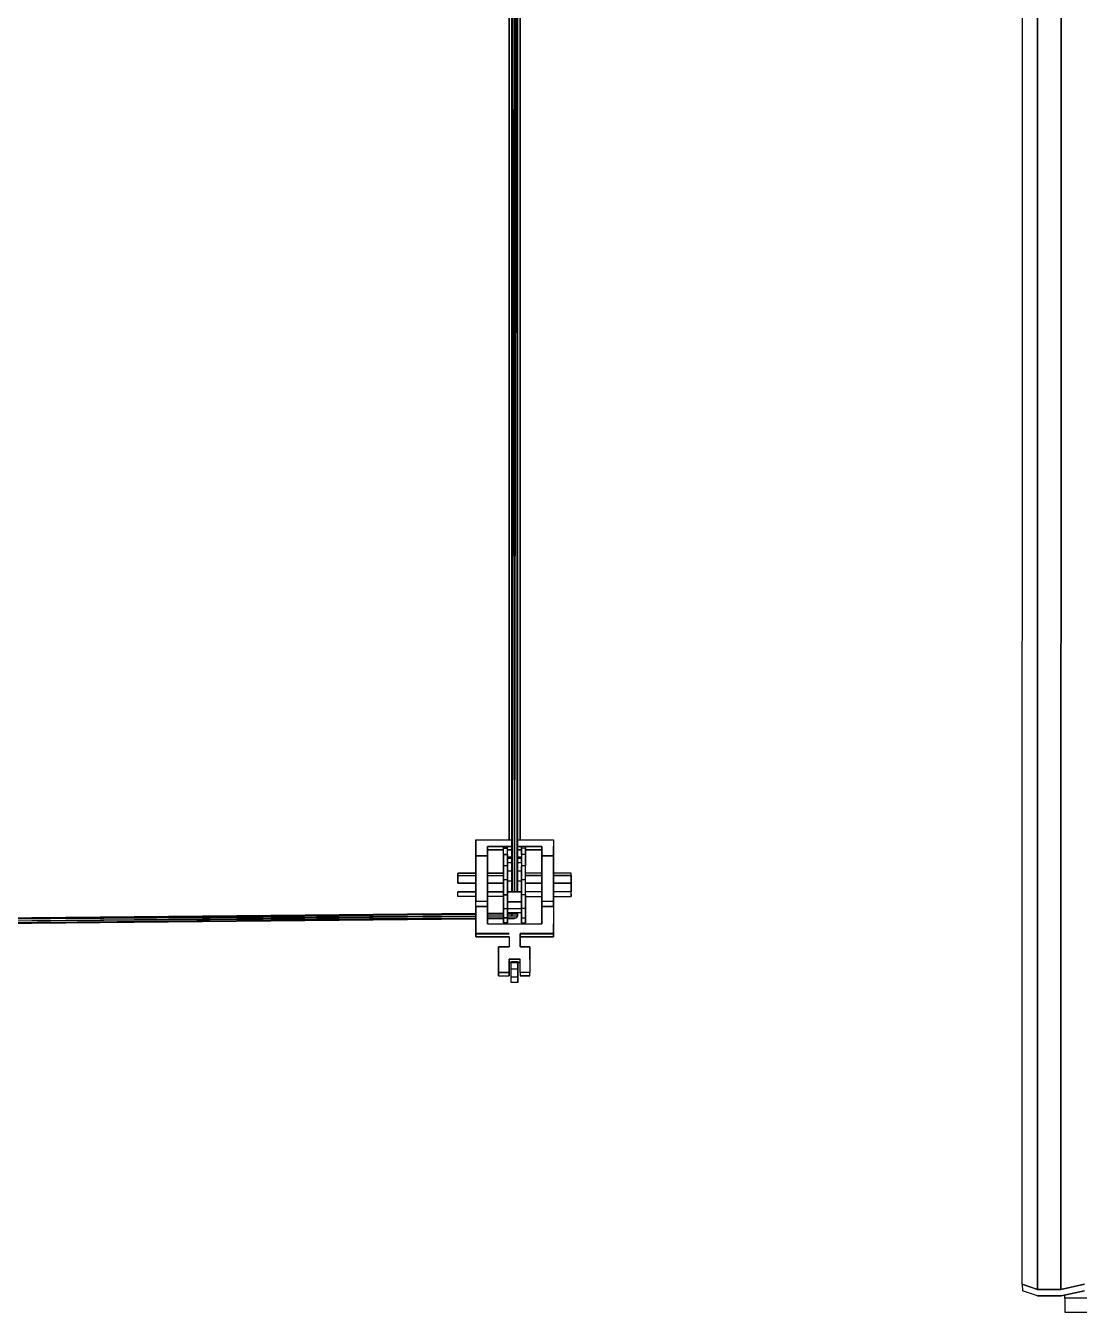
# Model space of a CAD drawing. Extents: x -32 to 51.8, y -51.6 to -5.5.
# Drawn here: x 1.507 to 5.349, y -29.139 to -24.449 of the extents above; entities that cross this region are included whole.
import ezdxf

# ---------------------------------------------------------------- set-up
doc = ezdxf.new("R2010")
doc.units = 0
doc.header["$MEASUREMENT"] = 0
doc.layers.get('0').update_dxf_attribs({"linetype": 'CONTINUOUS'})
doc.layers.add('hachures', color=5, linetype='CONTINUOUS')

msp = doc.modelspace()

# ---------------------------------------------------------------- linework, layer by layer
for p, q in [((3.2787, -22.609), (3.2787, -27.607)), ((3.2817, -22.609), (3.2787, -27.607)), ((3.282, -27.607), (3.282, -22.609)), ((3.2893, -22.609), (3.282, -27.607)), ((3.29, -22.609), (3.2899, -27.607)), ((3.2973, -22.609), (3.2899, -27.607)), ((3.2979, -22.609), (3.2979, -27.607)), ((3.3009, -22.609), (3.2979, -27.607)), ((3.3012, -27.607), (3.3012, -22.609)), ((5.1413, -29.0371), (5.1414, -22.609)), ((3.2703, -23.3326), (3.2703, -27.4169)), ((3.2703, -27.4169), (3.2703, -23.3326)), ((3.3098, -23.3326), (3.3098, -27.4169)), ((3.3098, -23.3326), (3.3098, -27.4169)), ((3.3098, -27.4169), (3.3098, -23.3326)), ((3.1486, -27.4416), (3.1486, -27.4169)), ((3.1486, -27.4169), (3.1905, -27.4169)), ((3.1486, -27.4533), (3.1486, -27.4175)), ((3.1486, -27.4175), (3.1486, -27.4416)), ((3.1905, -27.4169), (3.2703, -27.4169)), ((3.2703, -27.4169), (3.2787, -27.4169)), ((3.3012, -27.4169), (3.3098, -27.4169)), ((3.3098, -27.4169), (3.3896, -27.4169)), ((3.3896, -27.4169), (3.4314, -27.4169)), ((3.4314, -27.4169), (3.4314, -27.4416)), ((3.1486, -27.4757), (3.1486, -27.4416)), ((3.1486, -27.4416), (3.1486, -27.4937)), ((3.1486, -27.5055), (3.1486, -27.4533)), ((3.1905, -27.4757), (3.1486, -27.4757)), ((3.1486, -27.4757), (3.1486, -27.4757)), ((3.1486, -27.5201), (3.1486, -27.4757)), ((3.1486, -27.4757), (3.1905, -27.4757)), ((3.1486, -27.4937), (3.1486, -27.4757)), ((3.1486, -27.4757), (3.1486, -27.5201)), ((3.1905, -27.4416), (3.1905, -27.4937)), ((3.2494, -27.4416), (3.1905, -27.4416)), ((3.1905, -27.4757), (3.1905, -27.4416)), ((3.1905, -27.4533), (3.1905, -27.4416)), ((3.1905, -27.4416), (3.2494, -27.4416)), ((3.1905, -27.4533), (3.2494, -27.4533)), ((3.2494, -27.4533), (3.1905, -27.4533)), ((3.1905, -27.4757), (3.1905, -27.4757)), ((3.1905, -27.4757), (3.1905, -27.5201)), ((3.1905, -27.5201), (3.1905, -27.4757)), ((3.2494, -27.4466), (3.2494, -27.4415)), ((3.2638, -27.4415), (3.2494, -27.4415)), ((3.2494, -27.4415), (3.2638, -27.4415)), ((3.2494, -27.4697), (3.2494, -27.4466)), ((3.2638, -27.4466), (3.2494, -27.4466)), ((3.2494, -27.4466), (3.2638, -27.4466)), ((3.2494, -27.5117), (3.2494, -27.4697)), ((3.2494, -27.4697), (3.2638, -27.4697)), ((3.2494, -27.4697), (3.2494, -27.5117)), ((3.2638, -27.4697), (3.2494, -27.4697)), ((3.2638, -27.4415), (3.2638, -27.4415)), ((3.2638, -27.4415), (3.2638, -27.4415)), ((3.2638, -27.4466), (3.2638, -27.4415)), ((3.2703, -27.4416), (3.2638, -27.4416)), ((3.2638, -27.4416), (3.2703, -27.4416)), ((3.2638, -27.4697), (3.2638, -27.4466)), ((3.2638, -27.4533), (3.2703, -27.4533)), ((3.2703, -27.4533), (3.2638, -27.4533)), ((3.2638, -27.4697), (3.2638, -27.5117)), ((3.2638, -27.4802), (3.2638, -27.4697)), ((3.2638, -27.4697), (3.2638, -27.4802)), ((3.2638, -27.5117), (3.2638, -27.4697)), ((3.2787, -27.4802), (3.2638, -27.4802)), ((3.2638, -27.4839), (3.2638, -27.4802)), ((3.2638, -27.4802), (3.2638, -27.4839)), ((3.2787, -27.4839), (3.2638, -27.4839)), ((3.2638, -27.4932), (3.2638, -27.4839)), ((3.2638, -27.4839), (3.2787, -27.4839)), ((3.2787, -27.4416), (3.2703, -27.4416)), ((3.2703, -27.4416), (3.2787, -27.4416)), ((3.2703, -27.4533), (3.2787, -27.4533)), ((3.2787, -27.4533), (3.2703, -27.4533)), ((3.3098, -27.4416), (3.3012, -27.4416)), ((3.3012, -27.4416), (3.3098, -27.4416)), ((3.3012, -27.4533), (3.3098, -27.4533)), ((3.3098, -27.4533), (3.3012, -27.4533)), ((3.3149, -27.4802), (3.3012, -27.4802)), ((3.3149, -27.4839), (3.3012, -27.4839)), ((3.3012, -27.4839), (3.3149, -27.4839)), ((3.3149, -27.4416), (3.3098, -27.4416)), ((3.3098, -27.4416), (3.3149, -27.4416)), ((3.3098, -27.4533), (3.3149, -27.4533)), ((3.3149, -27.4533), (3.3098, -27.4533)), ((3.3294, -27.4415), (3.3149, -27.4415)), ((3.3149, -27.4466), (3.3149, -27.4415)), ((3.3149, -27.4415), (3.3149, -27.4466)), ((3.3149, -27.4415), (3.3149, -27.4415)), ((3.3294, -27.4466), (3.3149, -27.4466)), ((3.3149, -27.4697), (3.3149, -27.4466)), ((3.3149, -27.4466), (3.3149, -27.4697)), ((3.3149, -27.4601), (3.3149, -27.4601)), ((3.3294, -27.4697), (3.3149, -27.4697)), ((3.3149, -27.4697), (3.3149, -27.5117)), ((3.3149, -27.4839), (3.3149, -27.4802)), ((3.3149, -27.4839), (3.3149, -27.4839)), ((3.3149, -27.5006), (3.3149, -27.4839)), ((3.3294, -27.4466), (3.3294, -27.4415)), ((3.3294, -27.4415), (3.3294, -27.4466)), ((3.3896, -27.4416), (3.3294, -27.4416)), ((3.3294, -27.4416), (3.3896, -27.4416)), ((3.3294, -27.4697), (3.3294, -27.4466)), ((3.3294, -27.4466), (3.3294, -27.4697)), ((3.3294, -27.4533), (3.3896, -27.4533)), ((3.3896, -27.4533), (3.3294, -27.4533)), ((3.3294, -27.5117), (3.3294, -27.4697)), ((3.3294, -27.4948), (3.3294, -27.4697)), ((3.3294, -27.4697), (3.3294, -27.5117)), ((3.3896, -27.4757), (3.3896, -27.4416)), ((3.3896, -27.4533), (3.3896, -27.4416)), ((3.3896, -27.4416), (3.3896, -27.4937)), ((3.3896, -27.4416), (3.3896, -27.4533)), ((3.3896, -27.5055), (3.3896, -27.4533)), ((3.3896, -27.4937), (3.3896, -27.4757)), ((3.3896, -27.4757), (3.3896, -27.5201)), ((3.3896, -27.5201), (3.3896, -27.4757)), ((3.3896, -27.4757), (3.4314, -27.4757)), ((3.4314, -27.4757), (3.3896, -27.4757)), ((3.4314, -27.4533), (3.4314, -27.4416)), ((3.4314, -27.4416), (3.4314, -27.4757)), ((3.4314, -27.4757), (3.4314, -27.4416)), ((3.4314, -27.4757), (3.4314, -27.5201)), ((3.4314, -27.5201), (3.4314, -27.4757)), ((3.4314, -27.4757), (3.4314, -27.4757)), ((3.1486, -27.5055), (3.1486, -27.5201)), ((3.1486, -27.5223), (3.1486, -27.5055)), ((3.1486, -27.6421), (3.1486, -27.5201)), ((3.1486, -27.5201), (3.1486, -27.6421)), ((3.1486, -27.5223), (3.1486, -27.5383)), ((3.1486, -27.5383), (3.1486, -27.5223)), ((3.1905, -27.5055), (3.1905, -27.4937)), ((3.1905, -27.5201), (3.1905, -27.6421)), ((3.1905, -27.6421), (3.1905, -27.5201)), ((3.1905, -27.5383), (3.1905, -27.5223)), ((3.2638, -27.5117), (3.2494, -27.5117)), ((3.2494, -27.5629), (3.2494, -27.5117)), ((3.2494, -27.5117), (3.2494, -27.5629)), ((3.2787, -27.5006), (3.2638, -27.5006)), ((3.2638, -27.5117), (3.2638, -27.5629)), ((3.2638, -27.5629), (3.2638, -27.5117)), ((3.2787, -27.5309), (3.2638, -27.5309)), ((3.3149, -27.5006), (3.3012, -27.5006)), ((3.3149, -27.5309), (3.3012, -27.5309)), ((3.3149, -27.5006), (3.3149, -27.5309)), ((3.3149, -27.5097), (3.3149, -27.5442)), ((3.3149, -27.5117), (3.3149, -27.5629)), ((3.3294, -27.5117), (3.3149, -27.5117)), ((3.3149, -27.5629), (3.3149, -27.5117)), ((3.3149, -27.5309), (3.3149, -27.5629)), ((3.3294, -27.4948), (3.3294, -27.4948)), ((3.3294, -27.5442), (3.3294, -27.4948)), ((3.3294, -27.5629), (3.3294, -27.5117)), ((3.3896, -27.5223), (3.3896, -27.5055)), ((3.3896, -27.5055), (3.3896, -27.5201)), ((3.3896, -27.5201), (3.3896, -27.6421)), ((3.3896, -27.6421), (3.3896, -27.5201)), ((3.3896, -27.5383), (3.3896, -27.5223)), ((3.3896, -27.5235), (3.3896, -27.5383)), ((3.4314, -27.5201), (3.4314, -27.6421)), ((3.4314, -27.6421), (3.4314, -27.5201)), ((3.4314, -27.5383), (3.4314, -27.5223)), ((3.1486, -27.5383), (3.0823, -27.5383)), ((3.0823, -27.5545), (3.0823, -27.5383)), ((3.0823, -27.5383), (3.0823, -27.5469)), ((3.0823, -27.5469), (3.0823, -27.5383)), ((3.0823, -27.5383), (3.1486, -27.5383)), ((3.0823, -27.5469), (3.0823, -27.5753)), ((3.0823, -27.5469), (3.1486, -27.5469)), ((3.0823, -27.5753), (3.0823, -27.5545)), ((3.1486, -27.5753), (3.0823, -27.5753)), ((3.0823, -27.5753), (3.1486, -27.5753)), ((3.2494, -27.5383), (3.1905, -27.5383)), ((3.1905, -27.5383), (3.2494, -27.5383)), ((3.1905, -27.5469), (3.2494, -27.5469)), ((3.2494, -27.5753), (3.1905, -27.5753)), ((3.1905, -27.5753), (3.2494, -27.5753)), ((3.2494, -27.6172), (3.2494, -27.5629)), ((3.2638, -27.5629), (3.2494, -27.5629)), ((3.2494, -27.5629), (3.2494, -27.6172)), ((3.2638, -27.5629), (3.2638, -27.6172)), ((3.2638, -27.6172), (3.2638, -27.5629)), ((3.2787, -27.5679), (3.2638, -27.5679)), ((3.2638, -27.607), (3.2638, -27.5679)), ((3.3149, -27.5679), (3.3012, -27.5679)), ((3.3149, -27.5442), (3.3149, -27.5442)), ((3.3149, -27.5629), (3.3149, -27.6172)), ((3.3294, -27.5629), (3.3149, -27.5629)), ((3.3149, -27.6172), (3.3149, -27.5629)), ((3.3149, -27.5679), (3.3149, -27.607)), ((3.3896, -27.5383), (3.3294, -27.5383)), ((3.3294, -27.5469), (3.3294, -27.5383)), ((3.3896, -27.5469), (3.3294, -27.5469)), ((3.3294, -27.5753), (3.3294, -27.5469)), ((3.3294, -27.5469), (3.3896, -27.5469)), ((3.3294, -27.6172), (3.3294, -27.5629)), ((3.3294, -27.5753), (3.3896, -27.5753)), ((3.3896, -27.5753), (3.3294, -27.5753)), ((3.496, -27.5383), (3.4314, -27.5383)), ((3.496, -27.5469), (3.4314, -27.5469)), ((3.4314, -27.5469), (3.496, -27.5469)), ((3.4314, -27.5753), (3.496, -27.5753)), ((3.496, -27.5753), (3.4314, -27.5753)), ((3.496, -27.5469), (3.496, -27.5383)), ((3.496, -27.5753), (3.496, -27.5469)), ((3.496, -27.5469), (3.496, -27.5753)), ((3.496, -27.6068), (3.496, -27.5753)), ((3.496, -27.5753), (3.496, -27.6068)), ((3.0823, -27.6068), (3.0823, -27.6068)), ((3.0823, -27.623), (3.0823, -27.6068)), ((3.0823, -27.6068), (3.1486, -27.6068)), ((3.1486, -27.6068), (3.0823, -27.6068)), ((3.1486, -27.623), (3.0823, -27.623)), ((3.0823, -27.623), (3.0823, -27.623)), ((3.1486, -27.6421), (3.1486, -27.623)), ((3.1905, -27.6068), (3.2494, -27.6068)), ((3.2494, -27.6068), (3.1905, -27.6068)), ((3.2494, -27.623), (3.1905, -27.623)), ((3.1905, -27.66), (3.1905, -27.623)), ((3.2494, -27.6666), (3.2494, -27.6172)), ((3.2494, -27.6172), (3.2494, -27.6172)), ((3.2494, -27.6172), (3.2638, -27.6172)), ((3.2638, -27.6172), (3.2494, -27.6172)), ((3.2494, -27.6172), (3.2494, -27.6666)), ((3.2638, -27.5935), (3.2638, -27.6305)), ((3.2638, -27.5984), (3.2638, -27.5984)), ((3.3149, -27.607), (3.2638, -27.607)), ((3.2638, -27.6427), (3.2638, -27.607)), ((3.2638, -27.607), (3.3149, -27.607)), ((3.2638, -27.6172), (3.2638, -27.6666)), ((3.2638, -27.6666), (3.2638, -27.6172)), ((3.3149, -27.607), (3.3149, -27.6427)), ((3.3149, -27.6172), (3.3149, -27.6666)), ((3.3294, -27.6172), (3.3149, -27.6172)), ((3.3149, -27.6666), (3.3149, -27.6172)), ((3.3896, -27.6068), (3.3294, -27.6068)), ((3.3294, -27.6666), (3.3294, -27.6172)), ((3.3294, -27.6172), (3.3294, -27.6666)), ((3.3294, -27.623), (3.3294, -27.6497)), ((3.3294, -27.623), (3.3896, -27.623)), ((3.3896, -27.66), (3.3896, -27.623)), ((3.3896, -27.623), (3.3896, -27.6551)), ((3.496, -27.6068), (3.4314, -27.6068)), ((3.4314, -27.623), (3.496, -27.623)), ((3.4314, -27.66), (3.4314, -27.623)), ((3.496, -27.623), (3.496, -27.6068)), ((3.496, -27.6145), (3.496, -27.623)), ((3.1905, -27.6421), (3.1486, -27.6421)), ((3.1486, -27.66), (3.1486, -27.6421)), ((3.1486, -27.7234), (3.1486, -27.66)), ((3.1486, -27.66), (3.1905, -27.66)), ((3.1905, -27.6601), (3.1486, -27.6601)), ((3.1486, -27.6601), (3.1486, -27.7235)), ((3.1486, -27.6717), (3.1486, -27.7234)), ((3.1486, -27.7234), (3.1486, -27.6718)), ((3.1905, -27.6421), (3.1905, -27.6601)), ((3.1905, -27.66), (3.1905, -27.7234)), ((3.1905, -27.7235), (3.1905, -27.6601)), ((3.1905, -27.6601), (3.1905, -27.6718)), ((3.1905, -27.7234), (3.1905, -27.6717)), ((3.1905, -27.6718), (3.1905, -27.7234)), ((3.1905, -27.6876), (3.1905, -27.6718)), ((3.2494, -27.7013), (3.2494, -27.6666)), ((3.2494, -27.6666), (3.2638, -27.6666)), ((3.2494, -27.6666), (3.2494, -27.7013)), ((3.2638, -27.6305), (3.2638, -27.6305)), ((3.2638, -27.6427), (3.3149, -27.6427)), ((3.3149, -27.6427), (3.2638, -27.6427)), ((3.2638, -27.6666), (3.2638, -27.7013)), ((3.2638, -27.7013), (3.2638, -27.6666)), ((3.2638, -27.6812), (3.2638, -27.6677)), ((3.2638, -27.6677), (3.3149, -27.6677)), ((3.3149, -27.6427), (3.3149, -27.6666)), ((3.3149, -27.6497), (3.3149, -27.6497)), ((3.3149, -27.6666), (3.3149, -27.7013)), ((3.3294, -27.6666), (3.3149, -27.6666)), ((3.3149, -27.7013), (3.3149, -27.6666)), ((3.3149, -27.6677), (3.3149, -27.6812)), ((3.3294, -27.6497), (3.3294, -27.6917)), ((3.3294, -27.7013), (3.3294, -27.6666)), ((3.3294, -27.6666), (3.3294, -27.7013)), ((3.3896, -27.6421), (3.3896, -27.66)), ((3.3896, -27.66), (3.3896, -27.6421)), ((3.4314, -27.6421), (3.3896, -27.6421)), ((3.3896, -27.7234), (3.3896, -27.66)), ((3.3896, -27.66), (3.4314, -27.66)), ((3.3896, -27.6601), (3.3896, -27.7235)), ((3.4314, -27.6601), (3.3896, -27.6601)), ((3.3896, -27.6717), (3.3896, -27.7234)), ((3.3896, -27.7234), (3.3896, -27.6718)), ((3.3896, -27.6718), (3.3896, -27.6886)), ((3.4314, -27.6421), (3.4314, -27.66)), ((3.4314, -27.66), (3.4314, -27.6421)), ((3.4314, -27.66), (3.4314, -27.7234)), ((3.1486, -27.6852), (1.2213, -27.7036)), ((1.2213, -27.7036), (3.1486, -27.6879)), ((1.2213, -27.7236), (3.1486, -27.7047)), ((1.2293, -27.7065), (3.1486, -27.6881)), ((1.2293, -27.7065), (3.1486, -27.6945)), ((1.2293, -27.7207), (3.1486, -27.7019)), ((3.1486, -27.7045), (1.2293, -27.7207)), ((1.2326, -27.7136), (3.1486, -27.695)), ((1.2326, -27.7136), (3.1486, -27.7014)), ((3.2494, -27.6842), (3.1905, -27.6848)), ((3.1905, -27.6876), (3.2494, -27.6871)), ((3.1905, -27.6877), (3.2494, -27.6872)), ((3.1905, -27.6886), (3.1905, -27.6886)), ((3.1905, -27.6942), (3.2494, -27.6939)), ((3.1905, -27.6946), (3.2494, -27.6941)), ((3.1905, -27.7011), (3.2494, -27.7007)), ((3.1905, -27.7015), (3.2494, -27.7009)), ((3.2494, -27.7036), (3.1905, -27.7041)), ((3.1905, -27.7042), (3.2494, -27.7037)), ((3.2494, -27.7199), (3.2494, -27.7013)), ((3.2494, -27.7013), (3.2494, -27.7013)), ((3.2494, -27.7013), (3.2638, -27.7013)), ((3.2638, -27.7013), (3.2494, -27.7013)), ((3.2494, -27.7013), (3.2494, -27.7199)), ((3.2638, -27.7199), (3.2494, -27.7199)), ((3.2494, -27.7199), (3.2494, -27.7199)), ((3.2494, -27.7199), (3.2638, -27.7199)), ((3.2638, -27.6812), (3.3149, -27.6812)), ((3.2638, -27.6812), (3.2638, -27.6841)), ((3.2787, -27.684), (3.2638, -27.6841)), ((3.2638, -27.687), (3.2787, -27.6868)), ((3.2638, -27.687), (3.2787, -27.6869)), ((3.2638, -27.6939), (3.3012, -27.6936)), ((3.2638, -27.6938), (3.3012, -27.6936)), ((3.2638, -27.7008), (3.2979, -27.7004)), ((3.2638, -27.7006), (3.2979, -27.7004)), ((3.2638, -27.7013), (3.2638, -27.7199)), ((3.2638, -27.7199), (3.2638, -27.7013)), ((3.2899, -27.7033), (3.2638, -27.7035)), ((3.2638, -27.7035), (3.2899, -27.7033)), ((3.2638, -27.7035), (3.2638, -27.7147)), ((3.2638, -27.7147), (3.2638, -27.7199)), ((3.2787, -27.6812), (3.2787, -27.6936)), ((3.2793, -27.6812), (3.2787, -27.6936)), ((3.282, -27.6867), (3.2787, -27.6936)), ((3.2819, -27.6868), (3.2979, -27.6867)), ((3.2819, -27.6868), (3.2979, -27.6867)), ((3.282, -27.6867), (3.282, -27.6812)), ((3.2827, -27.6812), (3.282, -27.6867)), ((3.2899, -27.6838), (3.282, -27.6867)), ((3.2899, -27.6812), (3.2899, -27.6838)), ((3.2903, -27.6812), (3.2899, -27.6838)), ((3.2979, -27.6867), (3.2899, -27.6838)), ((3.2899, -27.7033), (3.2979, -27.7004)), ((3.2979, -27.6867), (3.2982, -27.6812)), ((3.2979, -27.6867), (3.2979, -27.6812)), ((3.3012, -27.6936), (3.2979, -27.6867)), ((3.2979, -27.7004), (3.3012, -27.6936)), ((3.3012, -27.6936), (3.3012, -27.6812)), ((3.3149, -27.7013), (3.3149, -27.7199)), ((3.3149, -27.7199), (3.3149, -27.7013)), ((3.3149, -27.7013), (3.3294, -27.7013)), ((3.3149, -27.7199), (3.3294, -27.7199)), ((3.3294, -27.6917), (3.3294, -27.7147)), ((3.3294, -27.7199), (3.3294, -27.7013)), ((3.3294, -27.7013), (3.3294, -27.7199)), ((3.3294, -27.7147), (3.3294, -27.7199)), ((3.3294, -27.7199), (3.3294, -27.7147)), ((3.1486, -27.7589), (3.1486, -27.7234)), ((3.1486, -27.7235), (3.1486, -27.759)), ((3.1905, -27.7589), (3.1486, -27.7589)), ((3.1486, -27.7589), (3.1486, -27.759)), ((3.1486, -27.759), (3.1486, -27.7589)), ((3.1486, -27.759), (3.1486, -27.7708)), ((3.1486, -27.7708), (3.1486, -27.759)), ((3.1486, -27.759), (3.1905, -27.759)), ((3.1905, -27.7234), (3.2703, -27.7234)), ((3.2703, -27.7589), (3.1905, -27.7589)), ((3.1905, -27.759), (3.2703, -27.759)), ((3.2703, -27.7234), (3.3098, -27.7234)), ((3.3098, -27.7234), (3.3896, -27.7234)), ((3.3896, -27.7589), (3.3098, -27.7589)), ((3.3098, -27.7589), (3.3098, -27.8066)), ((3.3098, -27.759), (3.3896, -27.759)), ((3.3098, -27.8066), (3.3098, -27.759)), ((3.4314, -27.7589), (3.3896, -27.7589)), ((3.3896, -27.759), (3.4314, -27.759)), ((3.4314, -27.7234), (3.4314, -27.7589)), ((3.4314, -27.759), (3.4314, -27.7235)), ((3.4314, -27.759), (3.4314, -27.7589)), ((3.4314, -27.7589), (3.4314, -27.759)), ((3.4314, -27.759), (3.4314, -27.7708)), ((3.4314, -27.7708), (3.4314, -27.759)), ((3.1486, -27.7707), (3.1905, -27.7707)), ((3.1905, -27.7708), (3.1486, -27.7708)), ((3.1905, -27.7707), (3.2703, -27.7707)), ((3.2703, -27.7708), (3.1905, -27.7708)), ((3.231, -27.8521), (3.231, -27.8066)), ((3.231, -27.8066), (3.2703, -27.8066)), ((3.2703, -27.8066), (3.231, -27.8066)), ((3.231, -27.8066), (3.231, -27.8066)), ((3.231, -27.8066), (3.231, -27.8066)), ((3.231, -27.8066), (3.231, -27.8521)), ((3.2703, -27.7707), (3.2703, -27.8066)), ((3.2703, -27.8066), (3.2703, -27.8066)), ((3.3098, -27.7707), (3.3896, -27.7707)), ((3.3896, -27.7708), (3.3098, -27.7708)), ((3.3098, -27.8066), (3.3451, -27.8066)), ((3.3451, -27.8066), (3.3098, -27.8066)), ((3.3451, -27.8066), (3.3451, -27.8521)), ((3.3451, -27.8521), (3.3451, -27.8066)), ((3.3451, -27.8066), (3.3451, -27.8066)), ((3.3896, -27.7707), (3.4314, -27.7707)), ((3.4314, -27.7708), (3.3896, -27.7708)), ((3.231, -27.9003), (3.231, -27.8521)), ((3.231, -27.8521), (3.231, -27.9003)), ((3.3098, -27.8521), (3.2703, -27.8521)), ((3.2703, -27.8521), (3.2703, -27.9003)), ((3.2703, -27.9003), (3.2703, -27.8521)), ((3.2703, -27.8521), (3.3098, -27.8521)), ((3.2769, -27.8606), (3.3012, -27.8606)), ((3.2769, -27.8606), (3.2769, -27.8639)), ((3.3012, -27.8606), (3.3012, -27.8606)), ((3.3012, -27.8606), (3.3012, -27.8639)), ((3.3098, -27.9003), (3.3098, -27.8521)), ((3.3451, -27.8521), (3.3451, -27.9003)), ((3.2703, -27.9003), (3.231, -27.9003)), ((3.231, -27.9121), (3.231, -27.9003)), ((3.231, -27.9003), (3.2703, -27.9003)), ((3.231, -27.9003), (3.231, -27.9121)), ((3.2769, -27.8639), (3.2703, -27.8639)), ((3.2703, -27.8639), (3.2769, -27.8639)), ((3.2703, -27.9003), (3.2703, -27.9003)), ((3.2703, -27.9121), (3.2703, -27.9003)), ((3.2703, -27.9003), (3.2703, -27.9121)), ((3.2769, -27.8639), (3.3012, -27.8639)), ((3.2769, -27.8876), (3.2769, -27.8639)), ((3.2769, -27.9179), (3.2769, -27.8876)), ((3.2769, -27.8876), (3.3012, -27.8876)), ((3.3098, -27.8639), (3.3012, -27.8639)), ((3.3012, -27.8639), (3.3098, -27.8639)), ((3.3012, -27.8876), (3.3012, -27.8639)), ((3.3012, -27.8639), (3.3012, -27.8796)), ((3.3012, -27.8639), (3.3012, -27.8876)), ((3.3012, -27.8796), (3.3012, -27.9098)), ((3.3012, -27.8796), (3.3012, -27.8796)), ((3.3012, -27.9098), (3.3012, -27.8796)), ((3.3012, -27.9179), (3.3012, -27.8876)), ((3.3012, -27.8876), (3.3012, -27.9179)), ((3.3451, -27.9003), (3.3098, -27.9003)), ((3.3098, -27.9003), (3.3098, -27.9121)), ((3.3451, -27.9121), (3.3451, -27.9003)), ((3.231, -27.9121), (3.2703, -27.9121)), ((3.3012, -27.9179), (3.2769, -27.9179)), ((3.2769, -27.9368), (3.2769, -27.9179)), ((3.2769, -27.9368), (3.2769, -27.9335)), ((3.3012, -27.9368), (3.2769, -27.9368)), ((3.3012, -27.9098), (3.3012, -27.9335)), ((3.3012, -27.9368), (3.3012, -27.9179)), ((3.3012, -27.9179), (3.3012, -27.9368)), ((3.3012, -27.9335), (3.3012, -27.9368)), ((3.3451, -27.9121), (3.3098, -27.9121)), ((3.3098, -27.9121), (3.3451, -27.9121)), ((5.1413, -29.0371), (5.1414, -29.061)), ((5.1413, -29.0371), (5.1966, -29.0558)), ((5.1966, -29.0558), (5.1413, -29.0371)), ((5.1967, -29.0796), (5.1414, -29.061)), ((5.1966, -29.0558), (5.2823, -29.0558)), ((5.2823, -29.0558), (5.1966, -29.0558)), ((5.2824, -29.0796), (5.1967, -29.0796)), ((5.1967, -29.0796), (5.2824, -29.0796)), ((5.368, -29.0371), (5.2823, -29.0558)), ((5.2823, -29.0558), (5.368, -29.0372)), ((5.2824, -29.0557), (5.2824, -29.0557)), ((5.2824, -29.0557), (5.2824, -29.0557)), ((5.3682, -29.061), (5.2824, -29.0796)), ((5.2824, -29.0796), (5.3682, -29.061)), ((5.2966, -29.0881), (5.2966, -29.0765)), ((5.2966, -29.0881), (5.2966, -29.1393)), ((5.3766, -29.0881), (5.2966, -29.0881)), ((5.2966, -29.1393), (5.3766, -29.1393))]:
    msp.add_line(p, q)
at = {"layer": 'hachures'}
for p, q in [((5.1967, -22.609), (5.1966, -29.0558)), ((5.1966, -29.0558), (5.1967, -22.609)), ((5.2823, -29.0558), (5.2824, -22.609)), ((5.2824, -22.609), (5.2823, -29.0558))]:
    msp.add_line(p, q, dxfattribs=at)

doc.saveas('drawing.dxf')
